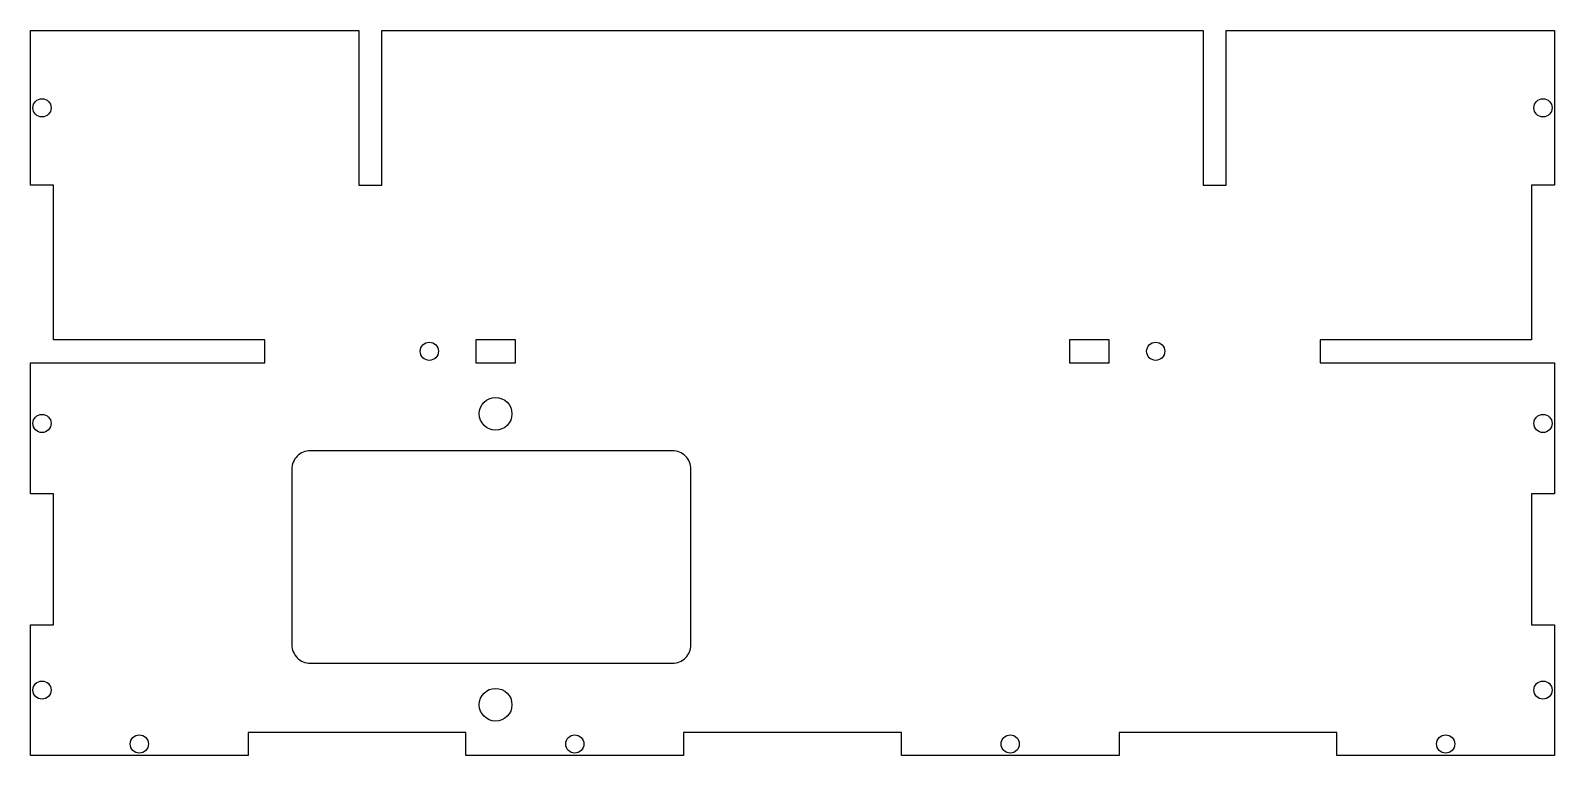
# Model space of a CAD drawing. Header units: inches. Extents: x -0.12 to 8.12, y -3.25 to 0.67.
import ezdxf

# ---------------------------------------------------------------- set-up
doc = ezdxf.new("R2010")
doc.units = ezdxf.units.IN
doc.layers.get('0').update_dxf_attribs({"linetype": 'CONTINUOUS'})

msp = doc.modelspace()

# ---------------------------------------------------------------- linework, layer by layer
for points in [[(6.9464, -3.25), (6.9464, -3.125), (5.7679, -3.125), (5.7679, -3.25), (4.5893, -3.25), (4.5893, -3.125), (3.4107, -3.125), (3.4107, -3.25), (2.2321, -3.25), (2.2321, -3.125), (1.0536, -3.125), (1.0536, -3.25), (-0.125, -3.25), (-0.125, -2.5417), (0, -2.5417), (0, -1.8333), (-0.125, -1.8333), (-0.125, -1.125), (1.1429, -1.125), (1.1429, -1), (0, -1), (0, -0.1625), (-0.125, -0.1625), (-0.125, 0.675), (1.6522, 0.675), (1.6522, -0.1625), (1.7772, -0.1625), (1.7772, 0.675), (6.2232, 0.675), (6.2232, -0.1625), (6.3482, -0.1625), (6.3482, 0.675), (8.125, 0.675), (8.125, -0.1625), (8, -0.1625), (8, -1), (6.8571, -1), (6.8571, -1.125), (8.125, -1.125), (8.125, -1.8333), (8, -1.8333), (8, -2.5417), (8.125, -2.5417), (8.125, -3.25)], [(2.2857, -1.125), (2.5, -1.125), (2.5, -1), (2.2857, -1)], [(5.5, -1.125), (5.7143, -1.125), (5.7143, -1), (5.5, -1)]]:
    msp.add_lwpolyline(points, close=True)
msp.add_lwpolyline([(3.3498, -1.6002), (1.3898, -1.6002, 0.414214), (1.2898, -1.7002), (1.2898, -2.6502, 0.414214), (1.3898, -2.7502), (3.3498, -2.7502, 0.414214), (3.4498, -2.6502), (3.4498, -1.7002, 0.414214)], format="xyb", close=True)
for centre, radius in [((-0.0625, 0.2563), 0.0492), ((8.0625, 0.2563), 0.0492), ((2.034, -1.0615), 0.0492), ((5.9663, -1.0617), 0.0492), ((2.3929, -1.4001), 0.0886), ((-0.0625, -1.4523), 0.0492), ((8.0625, -1.4523), 0.0492), ((-0.0625, -2.8958), 0.0492), ((2.3929, -2.9749), 0.0886), ((8.0625, -2.8958), 0.0492), ((0.4643, -3.1875), 0.0492), ((2.8214, -3.1875), 0.0492), ((5.1786, -3.1875), 0.0492), ((7.5357, -3.1875), 0.0492)]:
    msp.add_circle(centre, radius)

doc.saveas('drawing.dxf')
